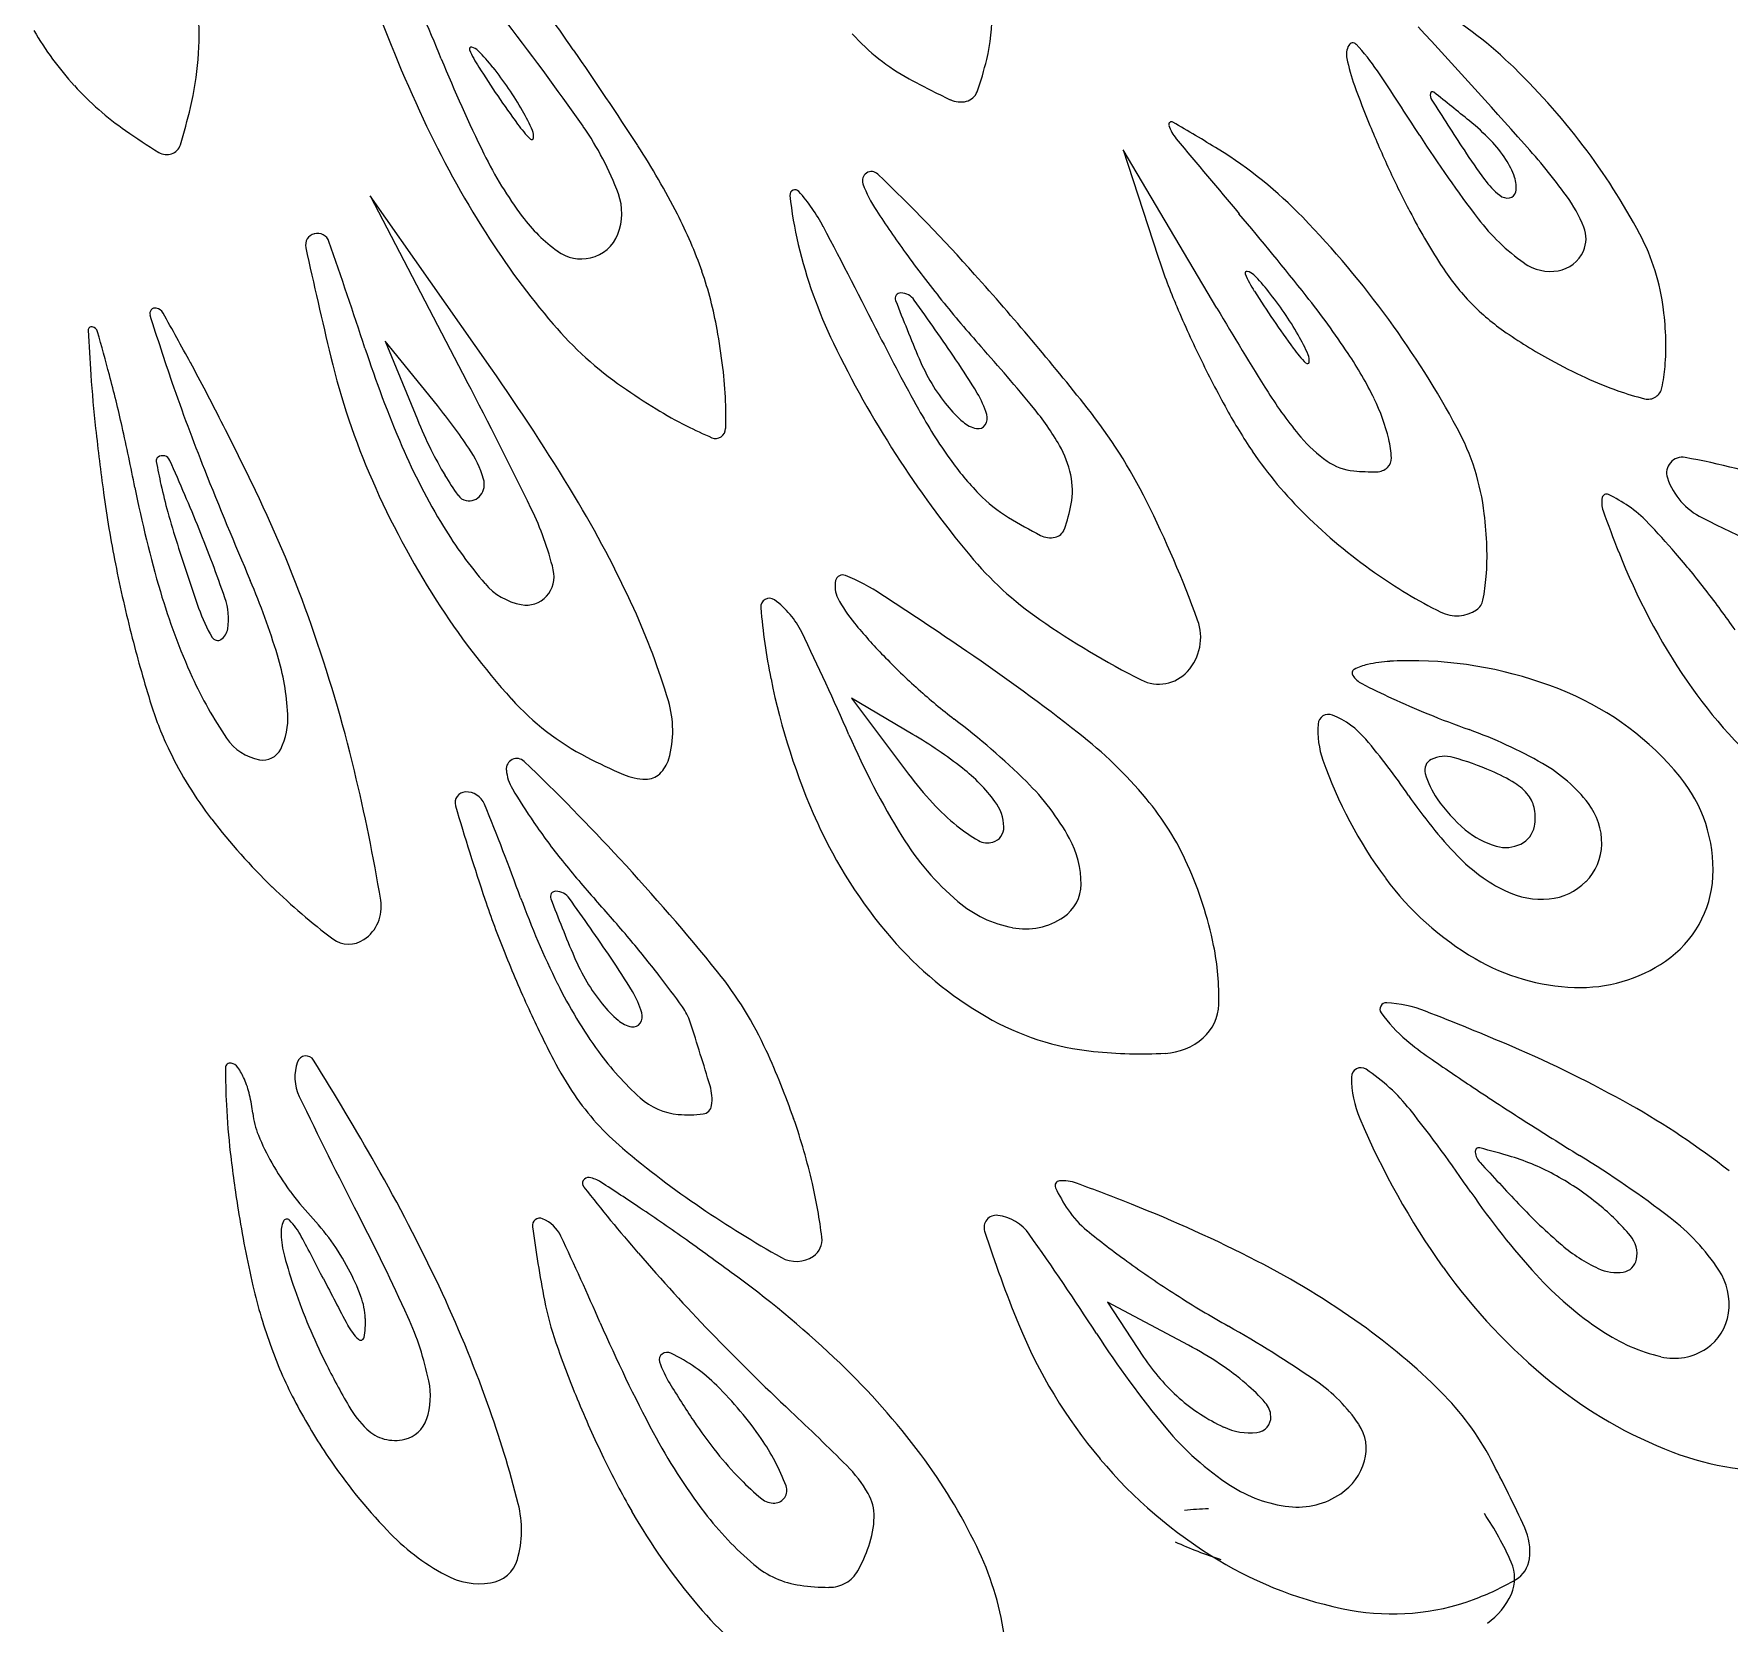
# Model space of a CAD drawing. Header units: millimetres. Extents: x 56222 to 3066687, y -650199 to -121287.
# Drawn here: x 140545.64 to 140548.99, y -185736.433 to -185733.291 of the extents above; entities that cross this region are included whole.
import ezdxf

# ---------------------------------------------------------------- set-up
doc = ezdxf.new("R2010")
doc.units = ezdxf.units.MM
doc.header["$MEASUREMENT"] = 0
doc.layers.add('$TD_AUDIT_GENERATED_(A0BDF17)', color=32, linetype='Continuous', lineweight=30)

msp = doc.modelspace()

# ---------------------------------------------------------------- linework, layer by layer
at = {"layer": '$TD_AUDIT_GENERATED_(A0BDF17)', "linetype": 'Continuous', "lineweight": 25, "ltscale": 2}
for p, q in [((140547.978, -185733.8334), (140547.793, -185733.52)), ((140547.793, -185733.52), (140547.8612, -185733.7301)), ((140546.5431, -185733.9514), (140546.3045, -185733.6109)), ((140546.3045, -185733.6109), (140546.4957, -185733.9779)), ((140546.4372, -185734.0258), (140546.3341, -185733.8985)), ((140546.3341, -185733.8985), (140546.3976, -185734.0529)), ((140547.3768, -185734.6757), (140547.2557, -185734.6043)), ((140547.2557, -185734.6043), (140547.3685, -185734.7543)), ((140547.9219, -185735.8834), (140547.7617, -185735.7985)), ((140547.7617, -185735.7985), (140547.8332, -185735.9068))]:
    msp.add_line(p, q, dxfattribs=at)
for centre, radius, start, end in [((140543.9083, -185734.3735), 2.7391, 22.1653, 26.3582), ((140547.1707, -185733.2561), 0.3626, 346.4143, 16.8876), ((140542.1197, -185736.5131), 5.587, 34.8283, 36.7536), ((140549.0903, -185732.2034), 2.9605, 199.6143, 205.0905), ((140545.352, -185733.2923), 0.6143, 346.4144, 4.4541), ((140542.3247, -185736.5517), 5.3702, 34.9719, 37.869), ((140547.9856, -185733.9472), 0.8267, 46.3728, 59.7339), ((140546.1781, -185732.9739), 0.6213, 209.9349, 222.4398), ((140547.5663, -185733.0156), 0.4138, 221.7013, 241.6141), ((140524.7361, -185754.8836), 32.0265, 41.8678, 42.42746), ((140546.5042, -185733.3209), 0.00365, 77.5968, 203.3674), ((140546.7256, -185733.2252), 0.2449, 203.3675, 212.4162), ((140546.4993, -185733.3431), 0.0264, 45.1718, 77.5969), ((140546.2576, -185733.5863), 0.3692, 38.3687, 45.1718), ((140541.0953, -185737.2258), 6.8351, 32.91319, 34.8282), ((140548.2722, -185733.3316), 0.0382, 151.8769, 191.5801), ((140548.2466, -185733.3179), 0.00917, 43.3789, 151.8768), ((140547.9608, -185733.5879), 0.4024, 33.7976, 43.379), ((140549.2129, -185732.2125), 2.9888, 202.1653, 206.1098), ((140548.3021, -185732.2241), 2.1123, 212.4163, 214.2696), ((140545.9774, -185733.8081), 0.7267, 34.2697, 38.3687), ((140546.9285, -185733.1976), 0.6117, 340.1516, 346.4143), ((140548.6131, -185733.2617), 0.3862, 191.5801, 199.8575), ((140541.5551, -185737.8757), 8.1107, 32.71882, 33.79757), ((140547.6047, -185734.3468), 1.3788, 37.2639, 46.3728), ((140546.1713, -185732.9802), 0.612, 222.4399, 235.0864), ((140548.2211, -185731.8039), 1.7912, 241.6141, 244.5252), ((140550.0597, -185732.7393), 1.9242, 199.8574, 202.3744), ((140548.3021, -185732.2241), 2.1123, 214.2697, 216.1231), ((140545.9774, -185733.8081), 0.7267, 30.1707, 34.2696), ((140547.4714, -185733.3774), 0.0481, 244.5251, 284.0375), ((140547.4758, -185733.3951), 0.0299, 284.0375, 340.1516), ((140548.4176, -185733.4121), 0.0178, 169.2697, 212.7341), ((140548.4043, -185733.4096), 0.00418, 51.4864, 169.2696), ((140567.9691, -185720.8439), 23.2604, 212.73394, 213.02317), ((140543.0542, -185740.1323), 8.596, 50.8842, 51.48649), ((140544.7136, -185733.1381), 1.2712, 342.9918, 346.4144), ((140548.2479, -185732.5978), 2.0304, 205.0906, 212.3555), ((140546.2864, -185733.6285), 0.3692, 23.3675, 30.1707), ((140547.8882, -185733.47), 0.00545, 59.8158, 197.8457), ((140548.1799, -185733.8287), 0.4714, 43.9963, 50.8841), ((140546.6405, -185732.3079), 1.4319, 235.0865, 238.2289), ((140546.7936, -185733.325), 0.2449, 216.1231, 225.1718), ((140546.6236, -185733.4961), 0.00365, 225.172, 350.9426), ((140546.6011, -185733.4925), 0.0264, 350.9424, 23.3676), ((140546.2449, -185733.8096), 0.5861, 20.2049, 34.9718), ((140547.9584, -185733.4474), 0.0792, 197.8459, 219.8042), ((140545.8094, -185737.044), 4.1401, 58.3681, 59.816), ((140578.7416, -185707.796), 40.1491, 219.80416, 220.0801), ((140550.2908, -185732.6441), 2.1741, 202.3744, 204.8806), ((140550.4541, -185732.1585), 2.4666, 212.7188, 217.3876), ((140545.9021, -185733.5002), 0.0294, 238.2288, 289.5081), ((140545.9026, -185733.5018), 0.0278, 289.5082, 342.9918), ((140547.2252, -185733.1867), 0.7752, 206.1099, 216.8699), ((140545.5128, -185734.3666), 1.573, 27.2122, 32.9131), ((140547.5324, -185734.2468), 0.8547, 43.9589, 58.3681), ((140549.4066, -185732.9092), 1.1213, 213.023, 216.6454), ((140548.337, -185733.677), 0.2531, 33.0231, 43.9962), ((140547.5672, -185734.4216), 1.3678, 36.3508, 41.8678), ((140547.6802, -185734.2893), 1.2838, 27.9877, 37.2638), ((140547.2953, -185733.5811), 0.018, 46.2231, 200.2523), ((140550.1168, -185732.7248), 1.9824, 204.8806, 207.5665), ((140548.4113, -185733.6287), 0.1643, 19.4154, 33.0232), ((140547.1442, -185733.6092), 0.0101, 41.7174, 185.7288), ((140547.5273, -185733.4955), 0.2653, 200.2523, 213.0648), ((140544.85, -185736.1331), 3.5524, 41.7791, 46.2231), ((140548.648, -185733.4735), 0.1759, 216.6454, 230.8843), ((140548.513, -185733.5928), 0.0566, 349.2697, 19.4155), ((140546.69, -185733.6458), 0.1118, 338.4132, 20.2048), ((140547.8674, -185733.5366), 0.737, 185.7288, 193.3715), ((140546.8905, -185733.8353), 0.3498, 27.7615, 41.7175), ((140548.5525, -185733.5909), 0.0246, 230.8841, 279.0675), ((140548.5541, -185733.6006), 0.0147, 279.0675, 349.2697), ((140548.4465, -185733.7745), 0.2761, 21.5182, 36.3508), ((140546.8666, -185733.4556), 0.327, 216.8699, 234.1243), ((140546.1256, -185734.0515), 0.8839, 19.2114, 27.2122), ((140549.0054, -185732.5332), 2.0289, 213.0647, 215.9246), ((140542.1396, -185738.596), 7.6875, 38.51623, 40.08015), ((140546.7559, -185734.9956), 1.9335, 36.131, 43.9589), ((140549.5841, -185733.0029), 1.3814, 207.5665, 212.5713), ((140548.8261, -185733.4027), 0.4176, 217.3875, 234.7545), ((140546.1999, -185733.7085), 0.0233, 104.6504, 192.3091), ((140546.2001, -185733.7094), 0.0242, 19.2376, 104.6504), ((140547.8545, -185732.847), 1.5647, 212.3556, 220.5763), ((140546.7224, -185733.6586), 0.077, 283.2761, 338.4131), ((140534.4014, -185740.4094), 14.4636, 26.80532, 27.76147), ((140548.6468, -185733.6956), 0.0608, 335.9872, 21.5182), ((140548.4365, -185733.8874), 0.4274, 6.9252, 27.9877), ((140556.6607, -185731.426), 10.7303, 192.30901, 193.49342), ((140536.0104, -185737.2654), 10.8165, 18.0601, 19.23763), ((140546.7217, -185733.6559), 0.0798, 234.1242, 283.2761), ((140548.0792, -185733.4863), 0.9546, 193.3715, 205.8263), ((140549.2243, -185732.3746), 2.2992, 215.9246, 218.8594), ((140548.9709, -185733.3702), 1.1666, 197.9657, 202.8507), ((140548.6412, -185733.6931), 0.0669, 279.7357, 335.9872), ((140546.255, -185734.0064), 0.7468, 10.133, 19.2114), ((140543.0326, -185737.7569), 5.9896, 38.4767, 41.77923), ((140548.0373, -185733.7639), 0.00365, 77.5968, 203.3674), ((140548.2587, -185733.6683), 0.2449, 203.3675, 212.4162), ((140548.0324, -185733.7862), 0.0264, 45.1718, 77.5969), ((140548.8304, -185733.4844), 0.4871, 212.5714, 223.4633), ((140548.6373, -185733.67), 0.0904, 234.7544, 279.7358), ((140547.7907, -185734.0293), 0.3692, 38.3687, 45.1718), ((140549.8352, -185732.6672), 2.1123, 212.4163, 214.2696), ((140547.5104, -185734.2512), 0.7267, 34.2697, 38.3687), ((140545.8796, -185733.8437), 0.0109, 79.2697, 197.2652), ((140545.8779, -185733.8523), 0.0196, 29.1172, 79.2697), ((140547.353, -185733.8139), 0.0108, 88.1504, 201.0741), ((140550.8634, -185732.4612), 3.7728, 201.074, 202.9597), ((140547.3523, -185733.8369), 0.0339, 35.5484, 88.1503), ((140542.1334, -185737.5662), 6.4483, 34.26966, 35.54848), ((140549.3743, -185732.2538), 2.4919, 218.8594, 221.6223), ((140549.959, -185732.9539), 2.2389, 202.8507, 205.8498), ((140553.8999, -185730.3376), 6.8767, 210.55454, 212.17346), ((140546.8718, -185734.8297), 1.6394, 33.5951, 38.5163), ((140548.7986, -185733.5145), 0.4433, 223.4633, 235.0023), ((140550.2089, -185732.4982), 4.5445, 197.2652, 199.0257), ((140536.5984, -185739.0209), 10.6415, 28.51417, 29.11715), ((140547.2176, -185733.3925), 0.7261, 220.5762, 235.1717), ((140549.8352, -185732.6672), 2.1123, 214.2697, 216.1231), ((140547.5104, -185734.2512), 0.7267, 30.1707, 34.2696), ((140546.8045, -185734.9601), 1.8733, 28.364, 36.1311), ((140548.1987, -185733.9163), 0.667, 1.8401, 6.9253), ((140545.7537, -185733.8766), 0.00666, 79.2696, 182.8589), ((140550.5579, -185733.6366), 4.8168, 182.8589, 183.9056), ((140545.7524, -185733.8835), 0.0137, 15.839, 79.2695), ((140540.6815, -185735.3221), 5.2847, 14.8793, 15.8391), ((140545.6481, -185734.1148), 1.3633, 6.9157, 10.133), ((140550.9836, -185732.0311), 4.1151, 206.8053, 209.1069), ((140547.8195, -185734.0716), 0.3692, 23.3675, 30.1707), ((140549.1161, -185733.0611), 0.9968, 235.0023, 241.2986), ((140548.4206, -185733.9092), 0.4449, 354.9527, 1.8401), ((140547.645, -185733.5894), 1.4586, 193.4934, 203.6256), ((140548.4564, -185733.207), 2.2744, 198.0601, 203.2768), ((140549.0965, -185732.9939), 2.0848, 205.8263, 212.7716), ((140547.7681, -185733.7724), 0.4113, 202.9597, 210.6757), ((140544.2111, -185736.8414), 4.415, 39.5579, 41.6223), ((140549.9401, -185732.963), 2.2179, 205.8499, 208.8552), ((140548.3267, -185733.7681), 0.2449, 216.1231, 225.1718), ((140548.1342, -185733.9356), 0.0264, 350.9424, 23.3676), ((140547.5652, -185734.3691), 0.807, 26.2647, 33.5952), ((140548.3039, -185733.7905), 2.5576, 183.9056, 186.2993), ((140543.2345, -185734.6438), 2.6431, 12.5992, 14.8793), ((140542.0144, -185736.0784), 4.4778, 26.8372, 28.5141), ((140542.908, -185736.4998), 4.4394, 31.1335, 35.0329), ((140546.2066, -185734.0471), 0.8008, 2.1233, 6.9157), ((140546.3327, -185734.7049), 1.3668, 30.9919, 34.2697), ((140548.1567, -185733.9392), 0.00365, 225.172, 350.9426), ((140549.1905, -185732.9252), 1.1517, 241.2986, 245.1655), ((140548.5137, -185733.9174), 0.3515, 347.9705, 354.9527), ((140549.5303, -185732.7322), 3.8267, 199.0257, 201.7769), ((140536.9719, -185738.9407), 10.7393, 26.01859, 27.52384), ((140547.6231, -185732.8097), 1.4361, 235.1717, 238.3416), ((140547.716, -185733.8034), 0.3507, 210.6758, 219.3718), ((140547.3461, -185734.0961), 0.1846, 16.6474, 30.992), ((140548.7517, -185733.5762), 0.7946, 212.1734, 220.0961), ((140549.0067, -185733.3224), 0.7141, 245.1655, 250.6974), ((140548.9804, -185733.3974), 0.6346, 250.6974, 255.6719), ((140548.8294, -185733.9847), 0.0287, 304.2697, 347.9705), ((140545.503, -185734.7818), 1.2018, 33.996, 38.9832), ((140547.3029, -185733.3289), 0.8261, 238.3417, 243.1378), ((140546.2116, -185734.0469), 0.7958, 358.2609, 2.1234), ((140548.3236, -185733.5121), 1.0706, 209.1069, 215.3712), ((140547.656, -185733.8526), 0.273, 219.3719, 228.8233), ((140547.2015, -185734.3712), 0.5363, 29.8088, 39.5578), ((140546.9026, -185734.6811), 1.0461, 26.465, 38.4768), ((140548.9282, -185733.5206), 1.0625, 208.8552, 214.0664), ((140547.9521, -185734.1782), 0.3755, 13.276, 26.2648), ((140548.8301, -185733.9857), 0.0274, 255.6719, 304.2696), ((140540.9902, -185735.1454), 4.9428, 11.172, 12.5991), ((140538.6701, -185737.7705), 8.2258, 25.77345, 26.83709), ((140547.3524, -185733.6604), 1.0323, 202.3471, 205.9727), ((140547.3043, -185733.3263), 0.829, 243.1378, 246.9547), ((140547.5133, -185734.0157), 0.0564, 228.8234, 259.2696), ((140547.506, -185734.0546), 0.0168, 259.2697, 326.1464), ((140547.4995, -185734.0503), 0.0245, 326.1464, 16.6473), ((140551.0066, -185733.4922), 5.2767, 186.2993, 187.6918), ((140546.9872, -185734.0715), 0.0192, 246.9547, 304.2697), ((140546.9865, -185734.0704), 0.0205, 304.2697, 358.2608), ((140548.3501, -185733.9143), 0.2696, 220.096, 235.176), ((140548.114, -185734.14), 0.2093, 2.9716, 13.276), ((140548.0349, -185734.2958), 0.475, 6.8242, 28.3641), ((140545.8901, -185734.1348), 0.00889, 124.2696, 190.7584), ((140545.894, -185734.1405), 0.0158, 23.9793, 124.2697), ((140541.8275, -185735.9493), 4.4664, 22.083, 23.9794), ((140547.5342, -185733.6037), 1.2705, 203.2768, 211.3442), ((140547.0173, -185733.8236), 0.6595, 205.9727, 211.0444), ((140546.3101, -185734.2375), 0.2283, 16.9283, 33.9961), ((140549.0557, -185733.0202), 2.0363, 212.7715, 219.7226), ((140547.9198, -185733.7988), 0.5753, 215.3712, 224.2302), ((140547.4914, -185734.2051), 0.2022, 12.0574, 29.8088), ((140548.7234, -185733.6591), 0.8153, 214.0664, 225.6154), ((140548.2989, -185734.1304), 0.024, 312.4159, 2.9716), ((140548.8978, -185734.1588), 0.0309, 79.5583, 198.7882), ((140548.605, -185735.7477), 1.6466, 72.3599, 79.5582), ((140547.3958, -185733.8487), 1.5414, 190.7584, 192.4823), ((140555.7348, -185730.2535), 10.508, 201.77694, 203.07158), ((140546.9718, -185733.851), 0.6065, 211.0444, 215.4937), ((140547.5475, -185734.1932), 0.1449, 349.2697, 12.0574), ((140548.2591, -185734.0451), 0.1103, 235.176, 264.5795), ((140548.2859, -185733.7627), 0.3939, 264.5795, 271.1827), ((140548.2934, -185734.1243), 0.0323, 271.1827, 312.4158), ((140548.9991, -185734.1244), 0.1379, 198.7883, 243.4596), ((140548.0251, -185733.8949), 2.2681, 187.6918, 191.2869), ((140548.1558, -185733.7303), 2.3612, 191.172, 196.311), ((140546.8966, -185733.9592), 1.0302, 192.4823, 195.6196), ((140543.763, -185735.3114), 2.5704, 19.3383, 25.7735), ((140547.8801, -185733.4865), 1.7152, 203.6255, 212.5983), ((140546.4949, -185734.1813), 0.0351, 322.2293, 16.9284), ((140547.7202, -185733.993), 0.2969, 224.2302, 238.7652), ((140548.7482, -185734.2094), 0.00886, 63.4934, 167.7873), ((140548.6004, -185734.5058), 0.34, 55.7786, 63.4934), ((140546.4991, -185734.188), 0.0259, 215.4936, 259.2696), ((140546.4997, -185734.185), 0.029, 259.2696, 322.2293), ((140546.0875, -185734.4911), 0.5957, 13.6515, 26.0186), ((140544.8617, -185735.3197), 2.157, 24.4425, 31.1334), ((140547.3513, -185734.156), 0.3446, 340.6754, 349.2697), ((140545.8215, -185735.2193), 2.2538, 19.966, 26.4651), ((140548.7855, -185734.2175), 0.047, 167.7873, 199.9435), ((140551.7013, -185733.1595), 3.1489, 199.9435, 201.5267), ((140548.6606, -185734.4173), 0.2331, 43.6308, 55.7785), ((140547.75, -185733.7206), 1.9164, 195.6197, 197.5911), ((140547.1873, -185733.815), 0.8643, 211.3442, 220.624), ((140548.1326, -185733.3131), 1.0921, 238.7652, 242.5594), ((140548.9342, -185733.4437), 1.1167, 225.6154, 234.7385), ((140547.7308, -185734.3322), 0.7813, 2.0183, 6.8243), ((140547.6441, -185735.3864), 1.6374, 40.749, 43.6308), ((140550.2013, -185731.7174), 2.8283, 243.4596, 248.4312), ((140550.5008, -185732.8485), 4.8021, 197.5911, 199.1803), ((140543.3624, -185735.3265), 2.81, 19.1315, 22.083), ((140547.6491, -185734.2442), 0.0429, 242.5595, 282.2022), ((140547.6529, -185734.2618), 0.0249, 282.2021, 340.6754), ((140548.0263, -185733.8756), 0.6979, 219.7225, 235.1717), ((140547.9987, -185734.3228), 0.5132, 355.4332, 2.0183), ((140549.9871, -185733.8357), 1.3061, 201.5267, 214.2283), ((140547.4748, -185735.5323), 1.861, 37.8157, 40.7491), ((140548.571, -185733.7859), 2.8248, 191.2869, 194.3365), ((140546.6108, -185734.364), 0.0571, 317.5608, 13.6516), ((140547.2384, -185734.3749), 0.0144, 67.5645, 166.9567), ((140547.0787, -185734.7616), 0.4328, 56.7798, 67.5645), ((140548.8718, -185733.532), 1.0086, 234.7384, 243.428), ((140548.0981, -185734.3307), 0.4135, 348.8959, 355.4332), ((140547.093, -185734.0413), 1.2538, 196.311, 204.5645), ((140544.7033, -185734.9523), 1.4825, 16.9832, 23.0716), ((140546.6262, -185734.2963), 0.125, 220.624, 259.2697), ((140546.613, -185734.3659), 0.0542, 259.2697, 317.5608), ((140547.2735, -185734.3831), 0.0504, 166.9566, 207.5016), ((140540.9613, -185744.1028), 11.5988, 55.78349, 56.77974), ((140547.3966, -185735.593), 1.9599, 34.9941, 37.8157), ((140546.2632, -185734.3226), 0.3154, 199.1803, 210.7795), ((140545.8951, -185734.448), 0.1292, 351.5022, 19.1315), ((140547.6908, -185733.6076), 1.4905, 212.5983, 222.0449), ((140545.5119, -185735.0242), 1.4429, 16.711, 24.4425), ((140547.0934, -185734.4238), 0.0171, 54.4097, 184.9009), ((140548.3205, -185734.3186), 1.2487, 184.901, 191.4353), ((140547.0046, -185734.5479), 0.1697, 25.8733, 54.4097), ((140547.478, -185734.2766), 0.281, 207.5017, 219.6668), ((140548.452, -185734.3714), 0.07, 243.428, 304.2696), ((140548.4746, -185734.4046), 0.0298, 304.2697, 348.896), ((140545.9929, -185734.4626), 0.0303, 303.1028, 351.5022), ((140543.3725, -185735.4485), 2.9842, 13.5848, 19.3384), ((140548.1584, -185733.7123), 1.165, 219.6668, 223.8956), ((140548.583, -185733.0754), 1.6726, 235.1717, 243.1841), ((140547.8457, -185734.4839), 0.1002, 317.8434, 19.9661), ((140548.2938, -185733.8568), 2.5387, 194.3364, 197.4332), ((140546.0028, -185734.4777), 0.0123, 210.7795, 303.1027), ((140542.1352, -185736.9096), 5.5816, 23.5843, 25.8734), ((140545.6598, -185734.6602), 0.4824, 2.9243, 16.9833), ((140548.2717, -185733.6034), 1.3221, 223.8956, 228.0413), ((140545.2425, -185737.8071), 3.9853, 51.85, 55.7835), ((140548.3362, -185734.809), 0.2781, 93.3219, 102.5335), ((140548.3621, -185735.2549), 0.7249, 88.8164, 93.3218), ((140548.3606, -185735.3265), 0.7964, 67.042, 88.8164), ((140546.7098, -185734.2164), 0.8325, 204.5645, 214.1182), ((140548.4016, -185734.3022), 1.3314, 191.4353, 204.2466), ((140547.863, -185734.4996), 0.0768, 243.1841, 317.8434), ((140548.2534, -185734.5546), 0.00834, 118.0242, 214.2697), ((140548.2874, -185734.5314), 0.0495, 214.2696, 242.75), ((140548.2984, -185734.6391), 0.1041, 102.5335, 118.0242), ((140549.6884, -185734.0388), 0.9448, 214.2283, 230.4183), ((140548.1568, -185733.7312), 1.1502, 228.0414, 232.6434), ((140549.0142, -185733.1203), 1.6368, 242.75, 245.0251), ((140548.963, -185733.2301), 1.5156, 245.025, 247.9965), ((140548.4452, -185735.1268), 0.5795, 39.4115, 67.0419), ((140546.5143, -185734.4155), 0.6736, 197.4331, 205.7412), ((140546.0001, -185734.6428), 0.1416, 334.0886, 2.9243), ((140546.9768, -185734.2514), 0.5291, 222.045, 242.5012), ((140546.6985, -185734.668), 0.2039, 343.9598, 16.711), ((140548.1986, -185734.6568), 0.0207, 67.6089, 176.0984), ((140548.141, -185734.7968), 0.1722, 40.365, 67.6089), ((140549.2471, -185732.5271), 2.2738, 247.9965, 250.1891), ((140546.539, -185735.8504), 1.5159, 45.5065, 52.6435), ((140548.3565, -185734.6676), 0.179, 176.0985, 199.2658), ((140548.1635, -185735.5352), 0.9235, 60.2454, 70.1891), ((140546.1041, -185734.6268), 0.1009, 214.1183, 259.2696), ((140546.0926, -185734.6877), 0.0388, 259.2697, 334.0885), ((140548.7502, -185734.0217), 1.6363, 203.5844, 211.5107), ((140546.9057, -185735.4742), 0.9271, 52.1072, 59.4601), ((140547.1464, -185735.3833), 0.9032, 40.0087, 51.8501), ((140547.2718, -185735.5356), 1.3129, 34.2697, 40.365), ((140546.5995, -185734.3745), 0.7681, 205.7412, 217.6142), ((140546.5943, -185734.7443), 0.0209, 46.1724, 185.037), ((140543.4512, -185738.0188), 4.5598, 42.7849, 46.1725), ((140547.21, -185733.8036), 1.034, 242.5012, 246.9384), ((140546.8316, -185734.7062), 0.0654, 313.4902, 343.9599), ((140549.0161, -185734.437), 0.8777, 199.2658, 216.542), ((140548.4124, -185734.7465), 0.0237, 116.8531, 196.119), ((140548.4288, -185734.7789), 0.06, 74.3552, 116.8531), ((140548.2904, -185735.273), 0.573, 66.2548, 74.3551), ((140548.4706, -185734.9979), 0.3047, 37.5163, 60.2454), ((140542.7837, -185735.5907), 3.5899, 9.4109, 13.5848), ((140546.6615, -185734.7384), 0.0883, 185.0372, 210.5822), ((140546.8514, -185734.6457), 0.1187, 246.9383, 268.7485), ((140546.8497, -185734.7253), 0.0391, 268.7486, 313.4903), ((140547.9633, -185734.3071), 0.7442, 216.939, 222.6816), ((140547.2661, -185735.0111), 0.3402, 36.57, 52.1072), ((140547.2592, -185735.1174), 0.4883, 28.9022, 45.5065), ((140548.5535, -185734.7057), 0.1706, 196.119, 214.771), ((140548.3651, -185735.1033), 0.3877, 58.6481, 66.2549), ((140548.6693, -185734.9426), 0.2894, 357.1041, 39.4115), ((140546.4934, -185734.8108), 0.0212, 92.433, 196.3381), ((140546.4942, -185734.8284), 0.0389, 22.2682, 92.4329), ((140547.59, -185734.1896), 1.1668, 210.5821, 214.4488), ((140547.4106, -185735.1616), 0.5583, 24.1113, 40.0087), ((140549.1281, -185734.2708), 0.9333, 214.2696, 223.7117), ((140548.6742, -185734.622), 0.3175, 214.771, 229.71), ((140548.5149, -185734.8574), 0.0998, 37.7809, 58.648), ((140548.5448, -185734.8342), 0.0619, 9.7461, 37.7809), ((140551.193, -185733.4332), 4.9186, 196.3381, 198.5964), ((140541.5946, -185736.8347), 5.3332, 20.1362, 22.2683), ((140547.7479, -185734.5057), 0.4511, 222.6815, 231.0361), ((140547.4674, -185734.8618), 0.0896, 2.1477, 36.5699), ((140548.513, -185734.8397), 0.0942, 349.2697, 9.7461), ((140548.6106, -185734.8904), 0.1281, 358.9426, 37.5163), ((140546.9834, -185734.0787), 1.2527, 217.6141, 225.8447), ((140547.7, -185734.1142), 1.3002, 214.4488, 218.6238), ((140548.0435, -185734.4634), 0.9387, 204.2465, 220.8941), ((140547.6629, -185734.6108), 0.316, 231.0361, 240.382), ((140547.5265, -185734.8596), 0.0305, 286.0666, 2.1476), ((140548.5747, -185734.7393), 0.1636, 229.71, 254.236), ((140548.557, -185734.8481), 0.0494, 296.0718, 349.2697), ((140547.8149, -185734.5951), 0.5391, 211.5108, 229.6462), ((140547.5248, -185734.8538), 0.0365, 240.382, 286.0667), ((140547.5257, -185734.9703), 0.1839, 359.414, 28.9022), ((140548.5488, -185734.8312), 0.0682, 254.236, 296.0718), ((140548.6309, -185734.8908), 0.1078, 315.071, 358.9426), ((140548.0195, -185733.8589), 1.7091, 218.6239, 222.025), ((140543.5506, -185737.9268), 4.4243, 38.9586, 42.7849), ((140547.2192, -185735.2473), 0.768, 11.5932, 24.1114), ((140548.6947, -185734.6851), 0.3338, 223.7116, 244.0456), ((140547.6303, -185734.9713), 0.0793, 304.2697, 359.414), ((140548.7904, -185734.6043), 0.5968, 216.5421, 239.6088), ((140548.624, -185734.8839), 0.1175, 275.2444, 315.071), ((140548.7439, -185734.9464), 0.2147, 304.2697, 357.1041), ((140546.9852, -185734.0768), 1.2553, 225.8446, 233.0418), ((140546.2479, -185735.0166), 0.0784, 304.2697, 9.4109), ((140548.3927, -185734.3754), 1.9641, 198.5963, 201.8903), ((140548.2411, -185734.3976), 1.746, 200.1362, 206.2027), ((140546.6712, -185734.9966), 0.0108, 88.1504, 201.0741), ((140550.1816, -185733.6439), 3.7728, 201.074, 202.9597), ((140546.6705, -185735.0197), 0.0339, 35.5484, 88.1503), ((140541.4516, -185738.7489), 6.4483, 34.26966, 35.54848), ((140544.4592, -185737.0674), 3.0836, 40.1461, 42.0249), ((140547.6181, -185734.8266), 0.2353, 229.6461, 259.2533), ((140548.6199, -185734.8388), 0.1629, 244.0456, 275.2445), ((140547.5993, -185734.9259), 0.1343, 259.2533, 304.2697), ((140546.2623, -185735.0376), 0.0529, 233.0418, 304.2697), ((140545.092, -185736.5337), 2.2558, 37.7711, 40.1461), ((140547.8938, -185734.5931), 0.7407, 220.8941, 239.8418), ((140547.4727, -185735.1953), 0.5092, 358.3797, 11.5932), ((140548.9543, -185734.1497), 2.5693, 201.8903, 204.5836), ((140547.0864, -185734.9552), 0.4113, 202.9597, 210.6757), ((140545.6509, -185735.8876), 1.3668, 30.9919, 34.2697), ((140548.6989, -185734.7602), 0.416, 239.6089, 268.0611), ((140548.6951, -185734.8747), 0.3015, 268.0612, 304.2696), ((140547.4964, -185734.7641), 0.9159, 206.2026, 216.0343), ((140547.0342, -185734.9861), 0.3507, 210.6758, 219.3718), ((140545.0858, -185736.5385), 2.2636, 35.7969, 37.771), ((140546.4247, -185735.6028), 0.7281, 24.431, 38.9587), ((140546.6643, -185735.2789), 0.1846, 16.6474, 30.992), ((140548.3128, -185735.2188), 0.0126, 86.5526, 215.8705), ((140548.2983, -185735.4592), 0.2534, 68.7355, 86.5527), ((140548.7394, -185734.248), 2.333, 204.5837, 207.3165), ((140546.9742, -185735.0354), 0.273, 219.3719, 228.8233), ((140546.8316, -185735.1984), 0.0564, 228.8234, 259.2696), ((140546.8177, -185735.233), 0.0245, 326.1464, 16.6473), ((140546.834, -185735.2778), 0.1082, 17.8048, 35.7969), ((140547.788, -185734.7752), 0.53, 239.8418, 264.191), ((140547.8899, -185735.2071), 0.0918, 311.4648, 358.3797), ((140548.5479, -185735.0488), 0.3028, 215.8705, 229.8809), ((140546.3234, -185740.5338), 5.6988, 66.8764, 68.7355), ((140546.8242, -185735.2373), 0.0168, 259.2697, 326.1464), ((140540.5314, -185737.3019), 6.7279, 16.68078, 17.80491), ((140547.225, -185734.9615), 0.5804, 216.0342, 228.162), ((140545.6159, -185735.9702), 1.6166, 19.3172, 24.4311), ((140547.8305, -185734.3573), 0.95, 264.1909, 272.7306), ((140547.8699, -185735.1844), 0.122, 272.7306, 311.4649), ((140548.7371, -185734.8242), 0.5965, 229.881, 235.3233), ((140547.6324, -185737.4685), 2.3656, 60.5651, 66.8764), ((140546.0278, -185735.3348), 0.0094, 79.2697, 179.9323), ((140547.5162, -185735.3365), 1.4978, 179.9323, 182.7401), ((140546.0257, -185735.3461), 0.0209, 34.669, 79.2698), ((140545.9334, -185735.4099), 0.1331, 23.3049, 34.6691), ((140546.2443, -185735.3532), 0.0887, 160.138, 205.6206), ((140546.1776, -185735.3291), 0.0177, 31.8154, 160.1381), ((140540.682, -185738.7385), 6.4849, 29.68562, 31.81535), ((140547.2578, -185735.0133), 0.6654, 207.3166, 214.2697), ((140548.2626, -185735.3534), 0.0188, 56.4258, 180.299), ((140548.0651, -185735.6509), 0.3758, 38.3869, 56.4257), ((140551.833, -185730.3493), 6.0379, 235.3233, 236.31795), ((140545.8785, -185735.4335), 0.1929, 13.4498, 23.3048), ((140546.8871, -185735.3974), 0.093, 352.6252, 16.6809), ((140548.4561, -185735.3524), 0.2123, 180.2989, 202.9598), ((140552.1385, -185729.8909), 6.5888, 236.31799, 237.38575), ((140547.3876, -185735.3427), 1.369, 182.7401, 186.6956), ((140545.7879, -185735.4552), 0.286, 6.1148, 13.4498), ((140553.8036, -185731.7281), 8.4723, 205.62048, 207.38126), ((140547.1464, -185735.0892), 0.5306, 214.2697, 229.7004), ((140546.9259, -185735.2957), 0.1319, 228.1621, 264.5795), ((140548.0206, -185736.7804), 1.5756, 52.0068, 60.5651), ((140546.228, -185735.408), 0.1566, 186.1146, 202.5557), ((140546.9343, -185735.2073), 0.2206, 264.5796, 277.3522), ((140546.96, -185735.4069), 0.0194, 277.3522, 352.6252), ((140546.022, -185735.8278), 1.1862, 12.8677, 19.3173), ((140549.6819, -185734.8331), 1.5436, 202.9598, 215.4749), ((140546.0681, -185737.233), 2.9236, 34.4089, 38.3869), ((140552.6433, -185729.102), 7.5253, 237.38586, 238.35232), ((140546.5544, -185735.2725), 0.5101, 202.5557, 209.3781), ((140548.908, -185735.1642), 2.8999, 186.6955, 188.952), ((140547.96, -185734.1299), 1.7884, 229.7004, 235.9439), ((140548.4957, -185735.5005), 0.00733, 76.1403, 188.498), ((140548.5271, -185735.4958), 0.0391, 188.498, 222.5904), ((140548.2097, -185736.6598), 1.2014, 73.0241, 76.1404), ((140547.5537, -185737.3596), 2.1748, 52.6299, 58.3523), ((140546.6156, -185735.238), 0.5803, 209.3779, 215.9539), ((140543.2888, -185737.2525), 3.4843, 25.2416, 29.6856), ((140554.6313, -185729.8847), 8.3304, 222.59032, 223.3574), ((140548.4272, -185735.9473), 0.4565, 60.9126, 73.0242), ((140546.7355, -185735.5633), 0.0115, 80.4528, 218.2802), ((140549.7985, -185733.146), 3.9136, 218.2803, 220.7657), ((140546.7273, -185735.612), 0.0609, 57.0525, 80.4529), ((140543.4674, -185740.6418), 6.0547, 56.17083, 57.0525), ((140546.1197, -185735.8055), 1.086, 7.17, 12.8677), ((140547.6677, -185735.5679), 0.0096, 94.9137, 205.023), ((140547.94, -185735.4408), 0.3101, 205.0231, 214.2697), ((140547.6735, -185735.6358), 0.0777, 69.6341, 94.9138), ((140545.7088, -185740.9284), 5.7232, 68.4665, 69.634), ((140548.3732, -185736.0444), 0.5676, 50.6268, 60.9127), ((140546.5378, -185735.2945), 0.4841, 215.9539, 223.4872), ((140546.8093, -185738.1393), 2.7248, 62.7482, 68.4665), ((140549.7164, -185734.7341), 1.4985, 214.409, 222.3614), ((140549.3731, -185734.8497), 1.0986, 223.3573, 229.5007), ((140548.4329, -185735.9716), 0.4734, 40.0616, 50.6268), ((140548.1593, -185735.2821), 2.1419, 188.952, 193.0523), ((140546.1881, -185735.6616), 0.06, 157.067, 182.1968), ((140546.1395, -185735.641), 0.00721, 43.6679, 157.067), ((140546.0355, -185735.7403), 0.151, 28.4593, 43.6677), ((140545.8536, -185735.9434), 0.4588, 35.5052, 43.4872), ((140542.396, -185737.6365), 4.3746, 24.4332, 27.3813), ((140546.6396, -185735.647), 0.0147, 67.914, 187.8256), ((140546.6193, -185735.6969), 0.0687, 25.2031, 67.914), ((140544.5728, -185738.9924), 4.0691, 54.6105, 56.1708), ((140548.2814, -185733.6544), 2.3624, 235.9439, 240.4724), ((140547.5418, -185735.6506), 0.0241, 83.0422, 198.0264), ((140547.5338, -185735.716), 0.09, 35.3648, 83.0422), ((140547.8441, -185735.5062), 0.1941, 214.2697, 230.7231), ((140548.6177, -185735.9665), 0.4218, 33.3387, 52.6299), ((140546.3192, -185735.6566), 0.1912, 182.1969, 195.3723), ((140543.1812, -185737.2874), 3.3975, 26.8733, 28.4592), ((140549.3228, -185735.2782), 2.7232, 187.8256, 190.929), ((140540.8447, -185738.4146), 6.4508, 23.53131, 25.20317), ((140543.0899, -185741.0799), 6.6297, 53.52804, 54.61046), ((140547.1583, -185735.6749), 0.0392, 304.2696, 7.17), ((140550.089, -185734.8216), 2.7029, 198.0264, 202.1652), ((140543.3057, -185738.7168), 5.2747, 32.7908, 35.3647), ((140548.8212, -185734.3114), 1.7375, 230.7231, 234.0052), ((140548.7524, -185735.703), 0.056, 349.2697, 40.0617), ((140547.1621, -185735.4248), 1.0654, 195.3723, 199.0673), ((140545.8139, -185735.9718), 0.5077, 28.1061, 35.5052), ((140549.6483, -185733.2755), 3.7152, 220.7658, 224.025), ((140547.1466, -185735.6578), 0.0599, 240.4725, 304.2697), ((140548.8687, -185735.4403), 0.3219, 229.5008, 244.8263), ((140545.8764, -185735.9384), 0.4368, 20.3181, 28.1062), ((140548.9559, -185734.1259), 1.9667, 234.0052, 237.4154), ((140547.2819, -185737.2218), 1.6928, 54.5798, 62.7483), ((140549.3619, -185735.0611), 1.1506, 215.4749, 231.074), ((140548.7683, -185735.654), 0.0857, 244.8263, 278.6198), ((140548.7764, -185735.7075), 0.0316, 278.6198, 349.2696), ((140548.8672, -185735.8024), 0.1232, 351.9473, 33.3388), ((140547.0977, -185735.5282), 1.0522, 193.0523, 200.0309), ((140547.3107, -185735.3735), 1.2226, 199.0673, 202.7426), ((140550.6181, -185733.5188), 4.9396, 206.8733, 208.0723), ((140544.0837, -185736.8777), 2.6055, 19.7157, 25.2416), ((140545.7903, -185737.4268), 2.087, 46.2668, 53.5281), ((140549.1246, -185735.2737), 0.6976, 222.3614, 236.4485), ((140546.1513, -185735.8366), 0.1436, 2.4711, 20.3181), ((140547.2467, -185735.6791), 0.6087, 190.9289, 199.1169), ((140549.1177, -185733.8728), 2.2672, 237.4153, 240.4807), ((140546.3575, -185735.7911), 0.111, 208.0724, 226.4749), ((140546.1234, -185735.8378), 0.1716, 349.9, 2.4711), ((140545.8301, -185736.0763), 0.6027, 11.7129, 24.4332), ((140549.5642, -185734.6176), 3.0595, 203.5313, 208.0376), ((140548.5116, -185735.4642), 0.9995, 202.1653, 220.0931), ((140547.54, -185736.8589), 1.2475, 45.1053, 54.5798), ((140548.8883, -185735.8054), 0.1019, 304.2697, 351.9473), ((140547.2917, -185735.3814), 1.202, 202.7426, 206.4651), ((140546.2857, -185735.8667), 0.00673, 226.475, 349.9), ((140550.3049, -185732.6408), 4.6284, 224.025, 226.7891), ((140549.3254, -185734.8387), 1.886, 212.7908, 219.83), ((140546.8524, -185737.8737), 2.3305, 55.4644, 60.4806), ((140548.9423, -185735.5486), 0.3677, 236.4485, 256.3431), ((140546.9444, -185735.5841), 0.8891, 200.0309, 207.7109), ((140548.5938, -185735.2121), 2.0345, 199.1168, 202.45), ((140546.8893, -185735.9118), 0.0137, 125.8521, 198.4884), ((140546.8914, -185735.9146), 0.0172, 64.4241, 125.852), ((140546.7555, -185736.1987), 0.3321, 45.1882, 64.4241), ((140548.1722, -185735.6828), 0.4063, 213.4419, 228.6177), ((140547.5821, -185736.5248), 0.7259, 56.4441, 62.0946), ((140548.8821, -185735.7964), 0.1128, 256.3431, 304.2697), ((140547.6529, -185735.2016), 1.6055, 206.4651, 209.9887), ((140547.0763, -185735.8492), 0.2108, 198.4884, 211.4468), ((140546.2327, -185736.9644), 1.447, 36.7119, 46.2668), ((140547.6975, -185736.3509), 0.5171, 49.1585, 56.444), ((140546.2768, -185735.9837), 0.1466, 341.663, 11.7129), ((140548.6309, -185734.8986), 2.033, 211.4468, 213.8983), ((140546.4609, -185736.4952), 0.7501, 34.7264, 45.1882), ((140547.7726, -185736.264), 0.4023, 41.5625, 49.1585), ((140547.991, -185736.2192), 0.3221, 33.8688, 55.4643), ((140548.026, -185736.3711), 0.5589, 27.8388, 45.1052), ((140549.2, -185735.2616), 0.8929, 231.0739, 248.9245), ((140547.1305, -185735.4864), 1.0992, 207.7109, 214.2615), ((140546.442, -185735.9004), 0.2074, 209.9888, 225.9127), ((140544.4832, -185736.7345), 2.1812, 14.2699, 19.7157), ((140548.7803, -185735.1351), 2.2363, 202.45, 205.728), ((140548.1462, -185735.7124), 0.367, 228.6177, 244.999), ((140548.0412, -185736.0259), 0.0434, 2.5523, 41.5624), ((140546.359, -185736.0109), 0.06, 283.276, 341.663), ((140547.758, -185735.4851), 0.9814, 213.8983, 218.4603), ((140543.7956, -185739.5699), 4.8786, 44.9829, 46.7891), ((140548.0438, -185735.9319), 0.1247, 244.9989, 276.0858), ((140548.0538, -185736.0253), 0.0308, 276.0858, 2.5522), ((140548.1863, -185736.0881), 0.0868, 344.0055, 33.8688), ((140546.3519, -185735.9934), 0.0779, 225.9127, 255.42), ((140546.3534, -185735.9874), 0.0841, 255.4199, 283.2761), ((140547.8915, -185735.5084), 1.1644, 208.0376, 217.3067), ((140546.7227, -185736.3137), 0.4315, 20.6665, 34.7264), ((140548.3234, -185735.6745), 0.5812, 219.8299, 236.7486), ((140547.1798, -185735.4528), 1.159, 214.2615, 223.3956), ((140548.282, -185735.3752), 1.6831, 205.7281, 209.7844), ((140547.5043, -185735.6866), 0.6574, 218.4604, 224.6196), ((140546.4875, -185736.7744), 1.1291, 25.8991, 36.712), ((140548.4696, -185735.4996), 0.9447, 220.0931, 238.7959), ((140548.1566, -185736.0795), 0.1177, 304.2696, 344.0055), ((140546.1185, -185737.3785), 2.7161, 24.6781, 27.8388), ((140549.0731, -185735.5907), 0.5401, 248.9245, 274.9323), ((140547.0572, -185736.3102), 0.2674, 30.0179, 44.9829), ((140547.4243, -185735.7655), 0.5451, 224.6196, 230.6025), ((140547.103, -185736.1703), 0.025, 272.5522, 20.6664), ((140547.2118, -185736.2209), 0.0888, 358.5489, 30.0179), ((140548.15, -185735.939), 0.2649, 236.7485, 263.5921), ((140548.1374, -185736.0513), 0.1519, 263.5921, 304.2697), ((140546.3932, -185736.2487), 0.2103, 343.9599, 14.2699), ((140547.902, -185735.5927), 1.2453, 209.7844, 220.3093), ((140547.1024, -185736.1575), 0.0379, 230.6025, 272.5522), ((140547.9716, -185736.7653), 0.5585, 91.0359, 95.8966), ((140547.4887, -185735.8153), 0.6581, 217.3067, 229.6596), ((140547.1145, -185736.2185), 0.1861, 340.4446, 358.549), ((140548.0164, -185736.5503), 0.5932, 23.6473, 34.2696), ((140548.4848, -185736.2912), 0.112, 352.7536, 24.6781), ((140546.6715, -185735.9334), 0.4593, 223.3955, 241.627), ((140548.2596, -185735.4657), 0.8847, 245.6809, 251.9866), ((140546.5327, -185736.2888), 0.0652, 278.2382, 343.9599), ((140546.9735, -185736.1684), 0.3357, 331.4016, 340.4446), ((140546.9489, -185736.5503), 0.6162, 8.8839, 25.8992), ((140548.3812, -185735.6455), 0.774, 238.796, 259.6166), ((140548.4873, -185736.3441), 0.0791, 336.7655, 23.6472), ((140548.5403, -185736.2983), 0.056, 300.3903, 352.7537), ((140546.5215, -185736.2112), 0.1436, 241.627, 278.2382), ((140547.179, -185736.1801), 0.1795, 229.6596, 262.125), ((140547.2143, -185736.2996), 0.0615, 299.6439, 331.4016), ((140548.3062, -185735.8991), 0.5187, 290.1804, 300.3902), ((140547.213, -185735.934), 0.428, 262.125, 269.748), ((140547.2114, -185736.2946), 0.0673, 269.7481, 299.6441), ((140548.4384, -185736.3231), 0.1323, 304.0677, 336.7655), ((140547.4996, -185735.9341), 0.7176, 220.3094, 236.2125), ((140548.3252, -185735.951), 0.4635, 259.6166, 290.1804)]:
    msp.add_arc(centre, radius, start, end, dxfattribs=at)

doc.saveas('drawing.dxf')
